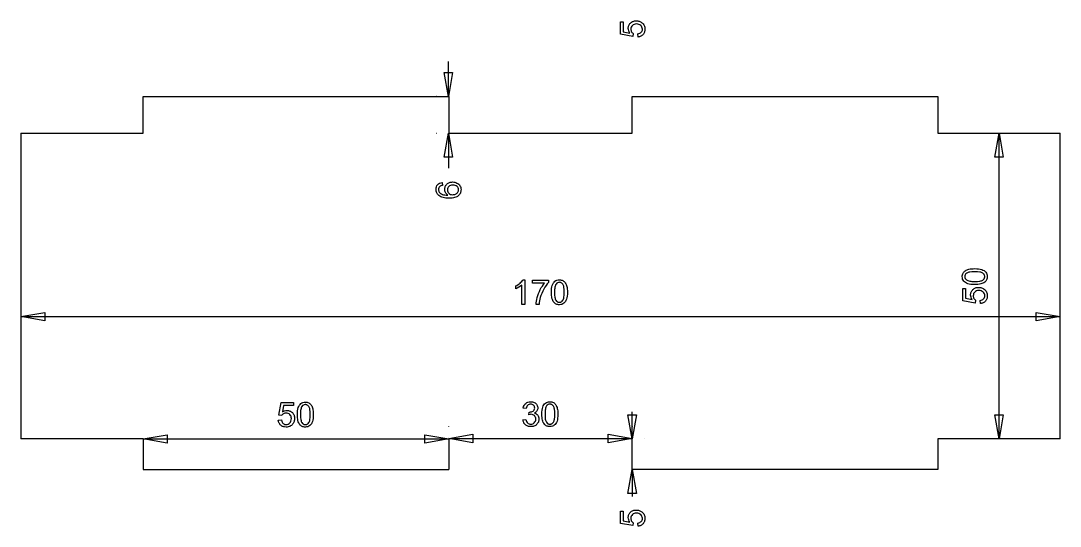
# Model space of a CAD drawing. Extents: x 0 to 410, y 20 to 291.
# Drawn here: x 240 to 410, y 45.7 to 128.4 of the extents above; entities that cross this region are included whole.
import ezdxf

# ---------------------------------------------------------------- set-up
doc = ezdxf.new("R2010")
doc.units = 0
doc.header["$LTSCALE"] = 10
doc.layers.add('Layer_1', color=7, linetype='CONTINUOUS')

msp = doc.modelspace()

# ---------------------------------------------------------------- linework, layer by layer
at = {"layer": 'Layer_1', "color": 7, "linetype": 'CONTINUOUS'}
for p, q in [((309.93, 116), (309.93, 121.74)), ((260, 110), (260, 116)), ((260, 116), (310, 116)), ((308, 116), (307.93, 116)), ((310, 116), (310, 110)), ((340, 110), (340, 116)), ((340, 116), (390, 116)), ((390, 116), (390, 110)), ((240, 110), (260, 110)), ((240, 110), (240, 60)), ((307.93, 110), (308, 110)), ((309.93, 110), (309.93, 104.26)), ((310, 110), (340, 110)), ((390, 110), (410, 110)), ((400, 60), (400, 110)), ((410, 60), (410, 110)), ((240, 80), (410, 80)), ((340.01, 60), (340.01, 64.4)), ((310, 62), (310, 62.07)), ((340, 62.07), (340, 62)), ((260, 60), (240, 60)), ((260, 60), (260, 55)), ((260, 60), (310, 60)), ((310, 60.07), (340, 60.07)), ((310, 60), (310, 55)), ((340, 60), (310, 60)), ((340, 55), (340, 60)), ((342, 60), (342.01, 60)), ((410, 60), (390, 60)), ((390, 60), (390, 55)), ((260, 55), (310, 55)), ((390, 55), (340, 55)), ((340.01, 55), (340.01, 50.6)), ((342.01, 55), (342, 55))]:
    msp.add_line(p, q, dxfattribs=at)
at = {"layer": 'Layer_1', "color": 7, "linetype": 'CONTINUOUS', "flags": 128}
for points in [[(340.96, 125.72), (340.91, 126.24), (341.09, 126.27), (341.24, 126.33), (341.37, 126.41), (341.48, 126.5), (341.56, 126.61), (341.62, 126.73), (341.66, 126.86), (341.67, 127.01), (341.65, 127.18), (341.6, 127.33), (341.52, 127.48), (341.4, 127.61), (341.26, 127.71), (341.09, 127.79), (340.9, 127.84), (340.69, 127.85), (340.49, 127.84), (340.32, 127.79), (340.16, 127.72), (340.03, 127.62), (339.92, 127.49), (339.85, 127.34), (339.8, 127.18), (339.79, 127), (339.79, 126.88), (339.81, 126.77), (339.85, 126.67), (339.9, 126.57), (339.95, 126.48), (340.02, 126.4), (340.09, 126.33), (340.18, 126.27), (340.11, 125.81), (338.06, 126.19), (338.06, 128.18), (338.53, 128.18), (338.53, 126.59), (339.6, 126.37), (339.49, 126.55), (339.42, 126.74), (339.37, 126.93), (339.35, 127.13), (339.36, 127.26), (339.38, 127.38), (339.4, 127.5), (339.44, 127.61), (339.5, 127.72), (339.56, 127.82), (339.63, 127.92), (339.72, 128.01), (339.81, 128.1), (339.91, 128.17), (340.02, 128.23), (340.13, 128.28), (340.25, 128.32), (340.38, 128.35), (340.51, 128.37), (340.65, 128.37), (340.78, 128.37), (340.91, 128.35), (341.04, 128.33), (341.16, 128.29), (341.27, 128.25), (341.38, 128.19), (341.49, 128.13), (341.59, 128.06), (341.7, 127.96), (341.8, 127.85), (341.88, 127.73), (341.95, 127.6), (342.01, 127.47), (342.04, 127.32), (342.07, 127.17), (342.07, 127.01), (342.05, 126.75), (342.03, 126.62), (342, 126.51), (341.95, 126.4), (341.9, 126.3), (341.84, 126.2), (341.77, 126.11), (341.69, 126.03), (341.6, 125.96), (341.51, 125.9), (341.41, 125.84), (341.31, 125.8), (341.2, 125.76), (341.08, 125.74), (340.96, 125.72)], [(309.93, 116), (309.24, 119.94), (310.63, 119.94), (309.93, 116)], [(309.93, 110), (310.63, 106.06), (309.24, 106.06), (309.93, 110)], [(400, 110), (400.69, 106.06), (399.31, 106.06), (400, 110)], [(308.91, 101.94), (308.95, 101.45), (308.82, 101.41), (308.7, 101.37), (308.61, 101.32), (308.53, 101.26), (308.44, 101.16), (308.37, 101.04), (308.33, 100.91), (308.32, 100.77), (308.33, 100.66), (308.35, 100.55), (308.39, 100.45), (308.45, 100.36), (308.55, 100.25), (308.66, 100.15), (308.79, 100.07), (308.95, 99.99), (309.13, 99.93), (309.34, 99.89), (309.59, 99.87), (309.87, 99.85), (309.74, 99.95), (309.64, 100.05), (309.54, 100.17), (309.47, 100.29), (309.41, 100.42), (309.37, 100.55), (309.35, 100.69), (309.34, 100.83), (309.34, 100.95), (309.36, 101.06), (309.39, 101.17), (309.43, 101.28), (309.48, 101.38), (309.54, 101.48), (309.62, 101.57), (309.7, 101.66), (309.79, 101.74), (309.89, 101.81), (310, 101.87), (310.11, 101.92), (310.23, 101.96), (310.36, 101.99), (310.49, 102), (310.63, 102.01), (310.82, 102), (311, 101.97), (311.17, 101.92), (311.33, 101.84), (311.49, 101.76), (311.62, 101.65), (311.73, 101.53), (311.83, 101.4), (311.9, 101.25), (311.96, 101.1), (311.99, 100.93), (312, 100.75), (311.99, 100.61), (311.97, 100.46), (311.94, 100.33), (311.89, 100.2), (311.83, 100.08), (311.75, 99.96), (311.66, 99.85), (311.55, 99.75), (311.43, 99.66), (311.29, 99.58), (311.13, 99.52), (310.95, 99.46), (310.76, 99.42), (310.54, 99.39), (310.31, 99.37), (310.06, 99.37), (309.78, 99.37), (309.52, 99.39), (309.28, 99.43), (309.06, 99.47), (308.86, 99.53), (308.68, 99.61), (308.52, 99.69), (308.38, 99.79), (308.27, 99.89), (308.17, 100), (308.1, 100.11), (308.03, 100.23), (307.98, 100.36), (307.95, 100.5), (307.92, 100.65), (307.92, 100.8), (307.93, 101.03), (307.98, 101.23), (308.07, 101.41), (308.18, 101.57), (308.33, 101.71), (308.5, 101.82), (308.69, 101.89), (308.91, 101.94)], [(310.64, 99.93), (310.76, 99.94), (310.89, 99.96), (311.01, 99.99), (311.12, 100.04), (311.23, 100.1), (311.33, 100.17), (311.41, 100.25), (311.48, 100.34), (311.53, 100.44), (311.57, 100.54), (311.59, 100.64), (311.6, 100.75), (311.58, 100.9), (311.54, 101.04), (311.46, 101.16), (311.35, 101.28), (311.21, 101.38), (311.05, 101.45), (310.87, 101.49), (310.66, 101.51), (310.47, 101.49), (310.29, 101.45), (310.14, 101.38), (310.01, 101.28), (309.91, 101.17), (309.83, 101.03), (309.79, 100.89), (309.77, 100.73), (309.79, 100.57), (309.83, 100.42), (309.91, 100.29), (310.01, 100.16), (310.14, 100.06), (310.29, 99.99), (310.45, 99.95), (310.64, 99.93)], [(396.03, 85.23), (395.69, 85.24), (395.39, 85.27), (395.12, 85.31), (394.89, 85.38), (394.68, 85.46), (394.5, 85.56), (394.35, 85.68), (394.22, 85.81), (394.12, 85.96), (394.04, 86.14), (394, 86.33), (393.98, 86.54), (393.99, 86.69), (394.02, 86.84), (394.06, 86.97), (394.11, 87.1), (394.19, 87.22), (394.27, 87.32), (394.37, 87.42), (394.49, 87.5), (394.62, 87.58), (394.76, 87.64), (394.91, 87.7), (395.08, 87.75), (395.27, 87.79), (395.49, 87.82), (395.75, 87.83), (396.03, 87.84), (396.36, 87.83), (396.66, 87.8), (396.93, 87.76), (397.16, 87.7), (397.37, 87.61), (397.55, 87.52), (397.7, 87.4), (397.83, 87.26), (397.94, 87.11), (398.01, 86.94), (398.05, 86.75), (398.07, 86.54), (398.06, 86.4), (398.04, 86.26), (398.01, 86.14), (397.96, 86.02), (397.91, 85.91), (397.83, 85.81), (397.75, 85.71), (397.65, 85.63), (397.52, 85.53), (397.36, 85.45), (397.19, 85.39), (397, 85.33), (396.78, 85.29), (396.55, 85.26), (396.3, 85.24), (396.03, 85.23)], [(396.03, 85.74), (396.48, 85.75), (396.85, 85.79), (397, 85.83), (397.13, 85.87), (397.25, 85.91), (397.34, 85.97), (397.48, 86.09), (397.54, 86.16), (397.58, 86.22), (397.62, 86.3), (397.64, 86.37), (397.66, 86.45), (397.66, 86.54), (397.66, 86.62), (397.64, 86.7), (397.62, 86.77), (397.58, 86.85), (397.54, 86.92), (397.48, 86.98), (397.34, 87.11), (397.24, 87.16), (397.13, 87.21), (397, 87.25), (396.85, 87.28), (396.48, 87.32), (396.03, 87.34), (395.57, 87.32), (395.21, 87.28), (395.05, 87.25), (394.92, 87.21), (394.81, 87.16), (394.71, 87.11), (394.57, 86.98), (394.52, 86.92), (394.47, 86.85), (394.44, 86.77), (394.41, 86.7), (394.4, 86.61), (394.39, 86.53), (394.41, 86.37), (394.46, 86.23), (394.55, 86.1), (394.68, 85.99), (394.78, 85.93), (394.9, 85.88), (395.04, 85.84), (395.2, 85.8), (395.38, 85.77), (395.57, 85.75), (396.03, 85.74)], [(322.42, 82), (321.93, 82), (321.93, 85.13), (321.72, 84.96), (321.46, 84.79), (321.19, 84.64), (320.95, 84.54), (320.95, 85.01), (321.15, 85.11), (321.33, 85.23), (321.51, 85.35), (321.67, 85.48), (321.81, 85.62), (321.93, 85.75), (322.03, 85.89), (322.1, 86.02), (322.42, 86.02), (322.42, 82)], [(323.71, 85.48), (323.71, 85.95), (326.3, 85.95), (326.3, 85.57), (326.11, 85.35), (325.92, 85.09), (325.73, 84.81), (325.54, 84.49), (325.37, 84.15), (325.21, 83.8), (325.08, 83.45), (324.96, 83.1), (324.9, 82.84), (324.84, 82.57), (324.8, 82.29), (324.77, 82), (324.27, 82), (324.28, 82.25), (324.32, 82.52), (324.38, 82.82), (324.46, 83.14), (324.55, 83.47), (324.67, 83.8), (324.81, 84.12), (324.96, 84.43), (325.13, 84.73), (325.31, 85), (325.49, 85.25), (325.67, 85.48), (323.71, 85.48)], [(326.79, 83.97), (326.79, 84.31), (326.82, 84.61), (326.87, 84.88), (326.93, 85.11), (327.01, 85.32), (327.11, 85.5), (327.23, 85.65), (327.37, 85.78), (327.52, 85.88), (327.69, 85.96), (327.88, 86), (328.09, 86.02), (328.25, 86.01), (328.39, 85.98), (328.53, 85.94), (328.65, 85.89), (328.77, 85.81), (328.88, 85.73), (328.97, 85.63), (329.06, 85.51), (329.13, 85.38), (329.2, 85.24), (329.25, 85.09), (329.3, 84.92), (329.34, 84.73), (329.37, 84.51), (329.39, 84.25), (329.39, 83.97), (329.39, 83.64), (329.36, 83.34), (329.31, 83.07), (329.25, 82.84), (329.17, 82.63), (329.07, 82.45), (328.95, 82.3), (328.82, 82.17), (328.66, 82.06), (328.49, 81.99), (328.3, 81.95), (328.09, 81.93), (327.95, 81.94), (327.82, 81.96), (327.69, 81.99), (327.57, 82.04), (327.46, 82.09), (327.36, 82.17), (327.27, 82.25), (327.18, 82.35), (327.09, 82.48), (327.01, 82.64), (326.94, 82.81), (326.88, 83), (326.84, 83.22), (326.81, 83.45), (326.79, 83.7), (326.79, 83.97)], [(327.29, 83.97), (327.3, 83.52), (327.35, 83.15), (327.38, 83), (327.42, 82.87), (327.47, 82.75), (327.52, 82.66), (327.64, 82.52), (327.71, 82.46), (327.78, 82.42), (327.85, 82.38), (327.93, 82.36), (328.01, 82.34), (328.09, 82.34), (328.17, 82.34), (328.25, 82.36), (328.33, 82.38), (328.4, 82.42), (328.47, 82.46), (328.54, 82.52), (328.66, 82.66), (328.71, 82.76), (328.76, 82.87), (328.8, 83), (328.83, 83.15), (328.88, 83.52), (328.89, 83.97), (328.88, 84.43), (328.83, 84.79), (328.8, 84.95), (328.76, 85.08), (328.71, 85.19), (328.66, 85.29), (328.54, 85.43), (328.47, 85.48), (328.4, 85.53), (328.33, 85.56), (328.25, 85.59), (328.17, 85.6), (328.08, 85.61), (327.92, 85.59), (327.78, 85.54), (327.65, 85.45), (327.54, 85.32), (327.48, 85.22), (327.43, 85.1), (327.39, 84.96), (327.35, 84.8), (327.33, 84.62), (327.31, 84.43), (327.29, 83.97)], [(396.95, 82.12), (396.91, 82.64), (397.09, 82.68), (397.24, 82.73), (397.37, 82.81), (397.47, 82.91), (397.56, 83.02), (397.62, 83.14), (397.65, 83.27), (397.66, 83.41), (397.65, 83.58), (397.6, 83.74), (397.51, 83.88), (397.4, 84.01), (397.25, 84.12), (397.09, 84.19), (396.9, 84.24), (396.69, 84.26), (396.49, 84.24), (396.31, 84.2), (396.16, 84.12), (396.02, 84.02), (395.92, 83.89), (395.84, 83.75), (395.8, 83.58), (395.78, 83.4), (395.79, 83.29), (395.81, 83.18), (395.84, 83.07), (395.89, 82.97), (395.95, 82.88), (396.01, 82.8), (396.09, 82.73), (396.17, 82.67), (396.11, 82.21), (394.05, 82.6), (394.05, 84.59), (394.52, 84.59), (394.52, 82.99), (395.6, 82.78), (395.49, 82.96), (395.41, 83.15), (395.36, 83.34), (395.35, 83.53), (395.35, 83.66), (395.37, 83.78), (395.4, 83.9), (395.44, 84.02), (395.49, 84.12), (395.55, 84.23), (395.63, 84.32), (395.71, 84.42), (395.8, 84.5), (395.91, 84.57), (396.01, 84.64), (396.13, 84.69), (396.25, 84.73), (396.37, 84.75), (396.5, 84.77), (396.64, 84.78), (396.78, 84.77), (396.91, 84.76), (397.03, 84.73), (397.15, 84.7), (397.27, 84.65), (397.38, 84.6), (397.48, 84.53), (397.58, 84.46), (397.7, 84.36), (397.8, 84.25), (397.88, 84.13), (397.95, 84), (398, 83.87), (398.04, 83.72), (398.06, 83.57), (398.07, 83.41), (398.05, 83.15), (398.03, 83.03), (397.99, 82.91), (397.95, 82.81), (397.9, 82.7), (397.83, 82.61), (397.76, 82.52), (397.68, 82.44), (397.6, 82.36), (397.51, 82.3), (397.41, 82.25), (397.3, 82.2), (397.19, 82.17), (397.08, 82.14), (396.95, 82.12)], [(240, 80), (243.94, 80.69), (243.94, 79.31), (240, 80)], [(410, 80), (406.06, 79.31), (406.06, 80.69), (410, 80)], [(282.12, 63.05), (282.64, 63.09), (282.68, 62.91), (282.73, 62.76), (282.81, 62.63), (282.91, 62.53), (283.02, 62.44), (283.14, 62.38), (283.27, 62.35), (283.41, 62.34), (283.58, 62.35), (283.74, 62.4), (283.88, 62.49), (284.01, 62.6), (284.12, 62.75), (284.19, 62.91), (284.24, 63.1), (284.26, 63.31), (284.24, 63.51), (284.2, 63.69), (284.12, 63.84), (284.02, 63.98), (283.89, 64.08), (283.75, 64.16), (283.58, 64.2), (283.4, 64.22), (283.29, 64.21), (283.18, 64.19), (283.07, 64.16), (282.97, 64.11), (282.88, 64.05), (282.8, 63.99), (282.73, 63.91), (282.67, 63.83), (282.21, 63.89), (282.6, 65.95), (284.59, 65.95), (284.59, 65.48), (282.99, 65.48), (282.78, 64.4), (282.96, 64.51), (283.15, 64.59), (283.34, 64.64), (283.53, 64.65), (283.66, 64.65), (283.78, 64.63), (283.9, 64.6), (284.02, 64.56), (284.12, 64.51), (284.23, 64.45), (284.32, 64.37), (284.42, 64.29), (284.5, 64.2), (284.57, 64.09), (284.64, 63.99), (284.69, 63.87), (284.73, 63.75), (284.75, 63.63), (284.77, 63.5), (284.78, 63.36), (284.77, 63.22), (284.76, 63.09), (284.73, 62.97), (284.7, 62.85), (284.65, 62.73), (284.6, 62.62), (284.53, 62.52), (284.46, 62.42), (284.36, 62.3), (284.25, 62.2), (284.13, 62.12), (284, 62.05), (283.87, 62), (283.72, 61.96), (283.57, 61.94), (283.41, 61.93), (283.15, 61.95), (283.03, 61.97), (282.91, 62.01), (282.81, 62.05), (282.7, 62.1), (282.61, 62.17), (282.52, 62.24), (282.44, 62.32), (282.36, 62.4), (282.3, 62.49), (282.25, 62.59), (282.2, 62.7), (282.17, 62.81), (282.14, 62.92), (282.12, 63.05)], [(285.23, 63.97), (285.24, 64.31), (285.27, 64.61), (285.31, 64.88), (285.38, 65.11), (285.46, 65.32), (285.56, 65.5), (285.68, 65.65), (285.81, 65.78), (285.96, 65.88), (286.14, 65.96), (286.33, 66), (286.54, 66.02), (286.69, 66.01), (286.84, 65.98), (286.97, 65.94), (287.1, 65.89), (287.22, 65.81), (287.32, 65.73), (287.42, 65.63), (287.5, 65.51), (287.58, 65.38), (287.64, 65.24), (287.7, 65.09), (287.75, 64.92), (287.79, 64.73), (287.82, 64.51), (287.83, 64.25), (287.84, 63.97), (287.83, 63.64), (287.8, 63.34), (287.76, 63.07), (287.7, 62.84), (287.61, 62.63), (287.52, 62.45), (287.4, 62.3), (287.26, 62.17), (287.11, 62.06), (286.94, 61.99), (286.75, 61.95), (286.54, 61.93), (286.4, 61.94), (286.26, 61.96), (286.14, 61.99), (286.02, 62.04), (285.91, 62.09), (285.81, 62.17), (285.71, 62.25), (285.63, 62.35), (285.53, 62.48), (285.45, 62.64), (285.39, 62.81), (285.33, 63), (285.29, 63.22), (285.26, 63.45), (285.24, 63.7), (285.23, 63.97)], [(285.74, 63.97), (285.75, 63.52), (285.79, 63.15), (285.83, 63), (285.87, 62.87), (285.91, 62.75), (285.97, 62.66), (286.09, 62.52), (286.16, 62.46), (286.22, 62.42), (286.3, 62.38), (286.37, 62.36), (286.45, 62.34), (286.54, 62.34), (286.62, 62.34), (286.7, 62.36), (286.77, 62.38), (286.85, 62.42), (286.92, 62.46), (286.98, 62.52), (287.11, 62.66), (287.16, 62.76), (287.21, 62.87), (287.25, 63), (287.28, 63.15), (287.32, 63.52), (287.34, 63.97), (287.32, 64.43), (287.28, 64.79), (287.25, 64.95), (287.21, 65.08), (287.16, 65.19), (287.11, 65.29), (286.98, 65.43), (286.92, 65.48), (286.85, 65.53), (286.77, 65.56), (286.7, 65.59), (286.61, 65.6), (286.53, 65.61), (286.37, 65.59), (286.23, 65.54), (286.1, 65.45), (285.99, 65.32), (285.93, 65.22), (285.88, 65.1), (285.84, 64.96), (285.8, 64.8), (285.77, 64.62), (285.75, 64.43), (285.74, 63.97)], [(322.13, 63.12), (322.62, 63.19), (322.67, 62.99), (322.73, 62.83), (322.81, 62.69), (322.91, 62.59), (323.01, 62.51), (323.13, 62.45), (323.26, 62.41), (323.4, 62.4), (323.57, 62.42), (323.72, 62.46), (323.86, 62.54), (323.99, 62.64), (324.09, 62.77), (324.17, 62.91), (324.21, 63.07), (324.23, 63.24), (324.21, 63.4), (324.17, 63.55), (324.1, 63.68), (324, 63.8), (323.89, 63.89), (323.75, 63.96), (323.61, 64), (323.44, 64.02), (323.29, 64), (323.1, 63.96), (323.15, 64.39), (323.23, 64.39), (323.38, 64.4), (323.53, 64.43), (323.66, 64.48), (323.79, 64.55), (323.9, 64.64), (323.98, 64.76), (324.03, 64.9), (324.05, 65.05), (324.03, 65.18), (324, 65.3), (323.94, 65.41), (323.86, 65.5), (323.76, 65.58), (323.65, 65.64), (323.53, 65.67), (323.39, 65.68), (323.25, 65.67), (323.13, 65.63), (323.01, 65.58), (322.91, 65.5), (322.83, 65.4), (322.76, 65.27), (322.7, 65.13), (322.67, 64.96), (322.18, 65.05), (322.24, 65.28), (322.32, 65.48), (322.44, 65.66), (322.59, 65.81), (322.75, 65.93), (322.94, 66.02), (323.15, 66.07), (323.38, 66.08), (323.54, 66.07), (323.69, 66.05), (323.84, 66), (323.98, 65.94), (324.11, 65.87), (324.23, 65.78), (324.32, 65.67), (324.4, 65.56), (324.47, 65.44), (324.51, 65.31), (324.54, 65.18), (324.55, 65.04), (324.54, 64.92), (324.52, 64.8), (324.47, 64.68), (324.41, 64.57), (324.33, 64.47), (324.24, 64.38), (324.13, 64.3), (324, 64.23), (324.17, 64.18), (324.31, 64.11), (324.44, 64.01), (324.55, 63.89), (324.64, 63.76), (324.7, 63.6), (324.73, 63.43), (324.75, 63.25), (324.74, 63.12), (324.72, 63), (324.69, 62.88), (324.65, 62.76), (324.6, 62.66), (324.53, 62.55), (324.45, 62.45), (324.36, 62.36), (324.27, 62.27), (324.16, 62.2), (324.05, 62.14), (323.93, 62.09), (323.81, 62.05), (323.68, 62.02), (323.54, 62), (323.4, 62), (323.27, 62), (323.15, 62.02), (323.03, 62.04), (322.92, 62.07), (322.81, 62.12), (322.71, 62.17), (322.61, 62.24), (322.52, 62.31), (322.44, 62.39), (322.37, 62.48), (322.3, 62.57), (322.25, 62.67), (322.21, 62.77), (322.17, 62.88), (322.14, 63), (322.13, 63.12)], [(325.23, 64.04), (325.24, 64.38), (325.27, 64.68), (325.31, 64.95), (325.38, 65.18), (325.46, 65.39), (325.56, 65.56), (325.68, 65.72), (325.81, 65.85), (325.96, 65.95), (326.14, 66.02), (326.33, 66.07), (326.54, 66.08), (326.69, 66.08), (326.84, 66.05), (326.97, 66.01), (327.1, 65.95), (327.22, 65.88), (327.32, 65.8), (327.42, 65.69), (327.5, 65.58), (327.58, 65.45), (327.64, 65.31), (327.7, 65.15), (327.75, 64.98), (327.79, 64.79), (327.82, 64.57), (327.83, 64.32), (327.84, 64.04), (327.83, 63.7), (327.8, 63.4), (327.76, 63.14), (327.7, 62.9), (327.61, 62.7), (327.52, 62.52), (327.4, 62.36), (327.26, 62.23), (327.11, 62.13), (326.94, 62.06), (326.75, 62.01), (326.54, 62), (326.4, 62.01), (326.26, 62.02), (326.14, 62.06), (326.02, 62.1), (325.91, 62.16), (325.81, 62.23), (325.71, 62.32), (325.63, 62.41), (325.53, 62.55), (325.45, 62.7), (325.39, 62.88), (325.33, 63.07), (325.29, 63.28), (325.26, 63.52), (325.24, 63.77), (325.23, 64.04)], [(325.74, 64.04), (325.75, 63.59), (325.79, 63.22), (325.83, 63.07), (325.87, 62.93), (325.91, 62.82), (325.97, 62.73), (326.09, 62.59), (326.16, 62.53), (326.22, 62.48), (326.3, 62.45), (326.37, 62.42), (326.45, 62.41), (326.54, 62.4), (326.62, 62.41), (326.7, 62.42), (326.77, 62.45), (326.85, 62.48), (326.92, 62.53), (326.98, 62.59), (327.11, 62.73), (327.16, 62.82), (327.21, 62.93), (327.25, 63.07), (327.28, 63.22), (327.32, 63.59), (327.34, 64.04), (327.32, 64.49), (327.28, 64.86), (327.25, 65.02), (327.21, 65.15), (327.16, 65.26), (327.11, 65.35), (326.98, 65.49), (326.92, 65.55), (326.85, 65.6), (326.77, 65.63), (326.7, 65.66), (326.61, 65.67), (326.53, 65.68), (326.37, 65.66), (326.23, 65.61), (326.1, 65.52), (325.99, 65.39), (325.93, 65.29), (325.88, 65.17), (325.84, 65.03), (325.8, 64.87), (325.77, 64.69), (325.75, 64.49), (325.74, 64.04)], [(340.01, 60), (339.31, 63.94), (340.7, 63.94), (340.01, 60)], [(400, 60), (399.31, 63.94), (400.69, 63.94), (400, 60)], [(260, 60), (263.94, 60.69), (263.94, 59.31), (260, 60)], [(310, 60), (306.06, 59.31), (306.06, 60.69), (310, 60)], [(310, 60.07), (313.94, 60.76), (313.94, 59.37), (310, 60.07)], [(340, 60.07), (336.06, 59.37), (336.06, 60.76), (340, 60.07)], [(340.01, 55), (340.7, 51.06), (339.31, 51.06), (340.01, 55)], [(340.96, 45.72), (340.91, 46.24), (341.09, 46.27), (341.24, 46.33), (341.37, 46.41), (341.48, 46.5), (341.56, 46.61), (341.62, 46.73), (341.66, 46.86), (341.67, 47.01), (341.65, 47.18), (341.6, 47.33), (341.52, 47.48), (341.4, 47.61), (341.26, 47.71), (341.09, 47.79), (340.9, 47.84), (340.69, 47.85), (340.49, 47.84), (340.32, 47.79), (340.16, 47.72), (340.03, 47.62), (339.92, 47.49), (339.85, 47.34), (339.8, 47.18), (339.79, 47), (339.79, 46.88), (339.81, 46.77), (339.85, 46.67), (339.9, 46.57), (339.95, 46.48), (340.02, 46.4), (340.09, 46.33), (340.18, 46.27), (340.11, 45.81), (338.06, 46.19), (338.06, 48.18), (338.53, 48.18), (338.53, 46.59), (339.6, 46.37), (339.49, 46.55), (339.42, 46.74), (339.37, 46.93), (339.35, 47.13), (339.36, 47.26), (339.38, 47.38), (339.4, 47.5), (339.44, 47.61), (339.5, 47.72), (339.56, 47.82), (339.63, 47.92), (339.72, 48.01), (339.81, 48.1), (339.91, 48.17), (340.02, 48.23), (340.13, 48.28), (340.25, 48.32), (340.38, 48.35), (340.51, 48.37), (340.65, 48.37), (340.78, 48.37), (340.91, 48.35), (341.04, 48.33), (341.16, 48.29), (341.27, 48.25), (341.38, 48.19), (341.49, 48.13), (341.59, 48.06), (341.7, 47.96), (341.8, 47.85), (341.88, 47.73), (341.95, 47.6), (342.01, 47.47), (342.04, 47.32), (342.07, 47.17), (342.07, 47.01), (342.05, 46.75), (342.03, 46.62), (342, 46.51), (341.95, 46.4), (341.9, 46.3), (341.84, 46.2), (341.77, 46.11), (341.69, 46.03), (341.6, 45.96), (341.51, 45.9), (341.41, 45.84), (341.31, 45.8), (341.2, 45.76), (341.08, 45.74), (340.96, 45.72)]]:
    msp.add_lwpolyline(points, close=True, dxfattribs=at)

doc.saveas('drawing.dxf')
